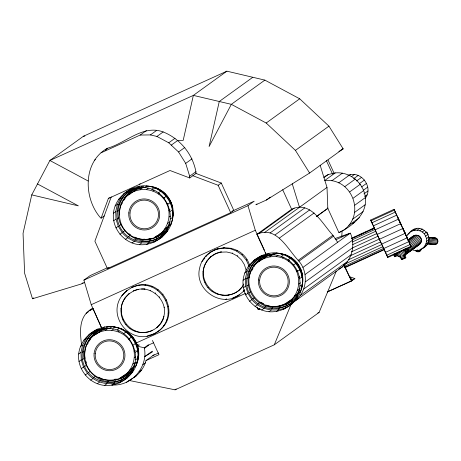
<?xml version="1.0" encoding="UTF-8"?>
<svg xmlns="http://www.w3.org/2000/svg" width="461" height="461" viewBox="0 0 461 461"><rect width="100%" height="100%" fill="white"/><g stroke="black" fill="none" stroke-linecap="round" stroke-linejoin="round"><path stroke-width="0.69" d="M343.699 230.177C366.069 214.261 351.876 177.618 324.705 180.516L335.239 172.91C349.87 171.417 363.879 182.965 365.343 197.579C367.365 214.463 352.331 225.902 338.973 232.713L327.61 207.894M420.922 248.952L420.887 250.375L418.94 251.798L416.519 251.568L416.56 250.144M417.706 251.902L417.764 249.77M418.94 251.798L418.974 250.375M420.046 251.262L420.086 249.839M341.739 236.891L342.125 230.437M427.249 243.863C430.522 244.025 437.691 246.612 437.95 241.068C437.506 236.343 431.266 237.974 428.165 237.196M257.031 203.964L255.878 204.793L266.291 200.074L309.608 173.036L343.134 148.817L328.952 126.158L299.708 98.798L264.862 80.116L226.887 71.173L83.406 136.266L49.88 160.486L31.746 194.888L23.05 233.324L24.612 273.246L32.489 298.763L81.401 283.953L84.657 282.472M78.687 354.013C80.272 337.948 96.188 325.362 112.109 326.67C127.403 328.14 139.458 342.8 137.977 358.088C136.393 374.159 120.482 386.744 104.561 385.431C89.261 383.961 77.212 369.307 78.687 354.013L80.992 352.348L82.646 345.058L86.121 338.46L91.192 333.003M113.423 213.253C115.002 197.187 130.918 184.602 146.84 185.91C162.139 187.379 174.189 202.039 172.708 217.327C171.129 233.399 155.213 245.984 139.291 244.67C123.992 243.201 111.942 228.547 113.423 213.253L115.728 211.587L117.376 204.298L120.857 197.7L125.922 192.243M120.961 380.285L128.389 375.513C115.187 387.845 91.774 383.154 84.588 366.518C78.255 353.08 84.812 336.081 98.17 329.915M122.338 379.294C93.796 392.248 69.133 352.93 93.329 332.934M100.129 329.961C89.601 334.974 83.038 346.856 85.014 358.456M164.583 233.185C153.795 245.062 133.166 244.474 123.139 231.86C113.32 220.191 115.486 200.967 128.06 192.179L121.831 198.397M163.125 234.753C138.853 254.737 105.068 222.928 123.202 197.406M134.86 189.2C125.334 193.839 118.494 204.206 119.641 214.953M156.942 327.541L156.556 327.817L160.416 323.668L163.448 318.372C158.209 333.735 135.868 337.671 125.905 324.734C118.327 315.681 119.71 300.981 129.109 293.738L124.868 298.169M151.75 330.819L152.136 330.543C132.653 339.913 112.357 315.215 125.248 297.892M122.741 376.095L119.964 378.101C134.572 371.779 139.043 351.357 128.734 339.336C120.298 328.935 103.8 327.172 93.485 335.781C81.038 345.715 81.989 366.599 95.041 375.594C106.848 383.944 124.551 380.239 133.212 369.077M125.473 379.103C144.915 363.735 134.376 330.226 109.799 328.336L112.109 326.67M157.472 235.335L154.694 237.34C169.302 231.019 173.774 210.596 163.465 198.576C155.029 188.174 138.531 186.411 128.216 195.02C115.769 204.955 116.719 225.838 129.772 234.833C140.403 242.394 156.008 240.072 165.159 231.313M137.591 358.099L138.317 354.907M136.865 362.525L138.375 355.846L138.058 348.36L136.508 343.341M136.583 363.965C144.132 345.128 126.164 323.27 106.22 327.091M160.209 238.343C179.646 222.974 169.112 189.465 144.535 187.575L146.84 185.91M172.616 216.065L173.048 214.152M111.764 384.906C131.206 386.704 148.062 367.371 144.414 348.343L144.247 347.801L137.574 346.228L139.326 344.966L136.496 344.891M133.477 377.962C139.389 373.802 144.241 367.642 145.999 360.571L154.153 354.682M163.061 318.649C170.149 301.459 150.228 282.72 133.529 291.018L133.915 290.741L128.723 294.02M163.603 317.675L163.914 316.292M159.01 330.802C181.611 312.126 158.578 275.407 131.921 287.508C158.889 273.638 183.173 312.454 159.01 330.802C132.071 351.708 100.533 311.947 127.006 290.499L121.727 295.916M238.591 290.603L242.832 286.172C233.842 299.65 211.219 297.812 204.903 282.668C198.806 270.077 207.588 253.884 221.372 251.879L215.564 253.804L210.758 256.8M238.977 290.326C216.48 307.827 189.707 275.246 211.138 256.523M243.085 280.305C244.67 264.239 260.586 251.654 276.502 252.962C291.801 254.432 303.851 269.091 302.376 284.379C300.791 300.451 284.881 313.036 268.959 311.728C253.659 310.253 241.61 295.599 243.085 280.305L245.39 278.64L247.044 271.35L250.519 264.752L255.59 259.295M297.189 296.913C286.586 311.521 264.505 313.175 252.801 298.912C240.855 285.065 247.257 262.321 263.778 255.452M292.787 301.811C281.487 311.238 263.415 309.308 254.178 297.921C244.768 286.656 246.324 268.544 257.728 259.232M249.142 277.891C250.035 270.688 253.631 263.905 259.428 259.48M289.888 300.947C302.33 291.012 301.385 270.129 288.332 261.139C275.655 251.631 255.613 257.607 250.404 272.624C244.658 287.445 255.757 305.153 271.592 306.484C283.169 307.349 294.763 299.996 299.535 289.548M289.871 305.395C301.776 295.674 303.39 276.773 293.576 265.017C283.936 253.135 265.075 251.118 253.285 260.961M301.373 288.102C304.364 279.556 302.67 269.835 297.04 262.753M293.663 301.938C307.239 293.087 309.273 271.973 298.169 260.338C287.606 249.119 276.237 225.158 256.898 234.338L266.112 254.455M295.363 300.877L342.777 266.625C352.354 258.621 355.471 244.491 350.348 233.145L335.164 238.504M365.227 198.276C373.859 187.206 360.951 169.971 347.957 175.411M412.751 249.96C420.841 253.412 429.594 243.938 425.601 236.13C422.305 228.028 409.42 228.339 406.688 236.712M422.846 248.306C438.175 240.066 421.123 219.494 409.748 232.396M401.439 250.772L404.055 255.78C406.055 254.126 406.723 250.957 404.96 248.882M421.51 240.994L420.513 243.523L405.692 254.23L406.694 251.7L421.51 240.994C421.763 238.677 420.38 236.36 418.225 235.473C414.139 233.842 410.982 238.06 407.904 239.91M400.909 255.976L399.67 256.535L401.998 259.526L402.107 259.134L405.824 257.445L405.012 254.322M401.998 259.526L405.72 257.837L405.824 257.445M249.551 265.035C241.645 240.371 204.903 243.103 199.671 267.939C193.977 289.468 221.217 308.3 239.178 294.936L232.379 298.255M108.375 198.46L170.005 170.501L189.736 177.969L195.983 173.457L195.919 171.705C192.554 153.899 180.009 138.646 163.171 131.938C142.795 124.32 125.818 143.152 107.332 148.281C83.009 161.863 83.441 197.32 99.812 216.987L101.097 218.186L108.375 198.46L109.418 197.711M111.257 196.864L94.891 241.207L107.43 268.602L230.69 212.682L233.813 210.423L221.274 183.029L195.983 173.457M126.504 382.313L129.092 380.446L175.053 389.827L274.278 344.811L291.179 304.202M274.278 344.811L319.104 312.425L336.282 271.16M123.986 200.114L125.582 197.089L130.227 192.087M88.299 342.69L87.659 343.9L86.259 344.914M88.933 341.48L90.846 337.85L95.496 332.848M160.221 233.894L162.998 231.889L167.435 227.112L169.867 222.496M169.879 223.383C164.842 236.902 147.508 243.8 134.693 237.087M168.939 226.092L166.605 230.517L161.748 235.75M170.316 225.101C179.289 207.646 166.559 185.939 146.673 186.152M125.49 374.655L128.267 372.649L132.705 367.872L135.442 362.68M101.783 378.821C114.316 383.638 129.835 377.357 134.825 364.749M134.543 366.218L131.875 371.278L127.017 376.51M136.375 364.305C141.976 353.201 137.47 338.362 126.884 331.96M242.446 286.454L243.771 283.941M253.014 268.377L252.058 270.192L250.657 271.206M253.971 266.562L255.244 264.141L259.895 259.145L264.528 256.253M299.541 290.436C294.671 303.35 278.98 310.057 266.176 305.113M296.273 297.57L298.941 292.51M300.313 291.519C305.626 280.127 302.105 265.542 291.796 258.16M204.995 257.849L201.953 261.658M205.762 256.754L206.528 255.665L211.645 251.395M244.71 289.566L243.558 291.202L244.301 290.672L238.441 295.472M92.69 308.259C78.572 315.652 79.839 331.298 81.58 344.926M105.511 150.309L107.332 148.281M129.662 194.45L130.993 193.015L136.519 189.569L142.76 187.679L139.983 189.684M95.369 334.732L101.783 330.33L108.024 328.439L105.252 330.445M130.336 373.422L133.246 370.287M259.163 261.076L260.978 259.122M259.768 261.024C263.675 257.376 269.005 254.904 274.381 254.668M296.216 296.867L297.143 295.864M295.219 299.195L296.187 298.146M413.033 236.205L410.941 238.003M404.741 255.204L420.513 243.523M94.257 160.388L95.392 159.569M226.887 71.173L193.361 95.392L49.88 160.486L88.212 181.04M101.086 152.798L140.202 135.05L146.448 130.538M140.202 135.05L150.401 134.917L156.654 130.405M150.401 134.917L156.924 136.45L163.171 131.938M252.801 77.275L219.275 101.495L209.087 146.552L231.336 104.336L264.862 80.116M156.924 136.45L168.755 142.795L175.001 138.283M171.256 145.134L177.502 140.622L183.167 140.444L193.361 95.392L231.336 104.336L266.181 123.018L295.426 150.384L309.608 173.036M168.755 142.795L178.568 151.98L184.821 147.468M123.617 193.908L132.244 188.301M118.546 199.365L120.857 197.7M139.193 184.481L140.23 183.732M128.826 193.101L135.551 188.814M129.939 189.967L137.073 187.806L139.378 186.14M128.216 195.02L132.117 192.202M124.176 198.103L125.582 197.089M133.742 191.574L136.519 189.569M115.071 205.963L117.376 204.298M123.779 199.797L124.891 198.996M118.494 204.719L119.872 203.727M101.097 218.186L104.221 215.927M120.989 204.154L122.39 203.14M146.512 189.483L148.177 188.278M116.915 211.708L118.287 210.717M189.736 177.969L189.667 176.217L185.702 163.384L191.955 158.866M151.819 189.292L154.124 187.627M154.17 188.416L155.086 187.754C166.438 192.133 173.93 204.085 172.892 216.215M152.885 190.987L153.997 190.18M113.711 220.738L116.022 219.073L115.728 211.587M117.198 218.883L118.569 217.892M158.428 192.836L160.733 191.171M158.665 194.087L159.777 193.28M115.93 227.913L118.235 226.247L116.022 219.073M119.318 225.757L120.69 224.761M189.667 176.217L195.919 171.705M266.181 123.018L299.708 98.798M163.914 197.965L166.675 196.069M163.465 198.576L164.577 197.769M123.139 231.86L124.51 230.869M119.912 234.28L122.217 232.615C131.858 244.503 150.724 246.52 162.514 236.677M32.489 298.763L33.641 297.927M166.951 204.142L168.063 203.341M167.896 204.332L170.201 202.667M128.394 236.775L129.766 235.784M125.398 239.415L127.703 237.749M168.887 210.418L170 209.617M170.115 211.507L172.42 209.841M134.727 240.169L136.099 239.178M132.007 242.959L134.312 241.293M169.147 216.97L170.253 216.169M93.059 308.663L101.524 327.748L91.238 304.692L83.902 280.115L90.154 275.603L107.367 267.795M170.403 218.992L172.708 217.327M81.977 283.532L83.13 282.702M192.859 175.716L218.145 185.287L221.274 183.029M143.192 239.634L144.126 238.959M141.706 241.818L143.083 240.826M167.7 223.349L169.925 221.741M139.291 244.67L141.596 243.005M107.43 268.602L108.992 267.472M148.454 239.23L149.566 238.429M150.032 239.42L151.433 238.406M164.658 229.123L167.435 227.112M168.755 226.288L171.06 224.622M148.857 241.593L150.234 240.602M146.754 244.445L149.064 242.774M156.567 237.444L157.973 236.43M162.358 233.831L163.764 232.817M155.697 239.524L157.068 238.533M165.28 232.886L167.585 231.22M153.888 242.284L156.193 240.619M295.426 150.384L328.952 126.158M86.184 313.394L88.5 311.722M89.659 310.887L93.128 308.38M83.902 280.115L247.972 205.681L254.218 201.169L231.848 211.317M138.306 285.572L139.043 285.036M144.984 285.365L145.728 284.835M122.217 303.188L122.603 302.912M266.291 200.074L270.319 197.158M144.633 289.203L145.019 288.92L141.469 289.03M120.966 308.737L121.352 308.455M151.502 286.903L152.245 286.367M150.177 290.505L150.563 290.228M88.887 334.669L97.507 329.062M83.816 340.126L86.121 338.46M121.185 314.431L121.571 314.154M87.094 339.158L88.472 338.167M95.202 330.727L102.336 328.566L104.641 326.901M93.485 335.781L97.386 332.963M89.446 338.864L90.846 337.85M157.42 290.073L158.163 289.537M99.011 332.335L101.783 330.33M80.335 346.724L82.646 345.058M205.785 256.201L206.528 255.665M89.048 340.558L90.154 339.751M214.042 250.49L214.786 249.954M155.201 293.202L155.588 292.925M210.908 251.931L217.707 248.612M83.764 345.479L85.135 344.488M122.874 319.888L123.254 319.606M215.564 253.804L215.944 253.521M216.964 249.147L223.545 248.041L224.288 247.505M206.897 260.955L207.283 260.672M111.781 330.243L113.446 329.039M323.858 177.733L328.29 174.529L335.239 172.91M82.185 352.469L83.556 351.478M162.33 294.665L163.067 294.13M159.373 297.103L159.76 296.826M204.252 265.974L204.638 265.692M117.088 330.053L119.393 328.388M223.545 248.041L230.206 248.675L230.949 248.145M125.905 324.734L126.291 324.452M118.154 331.741L119.261 330.94M202.996 271.517L203.382 271.241M78.981 361.499L81.286 359.834L80.992 352.348M82.461 359.643L83.839 358.652M256.898 234.338L291.629 209.248C310.968 200.068 322.337 224.029 332.9 235.248L337.665 242.307M165.897 300.37L166.634 299.834M331.851 180.764L342.379 173.157M259.508 233.185L294.239 208.095M220.986 252.161L226.668 251.983L232.206 253.291L232.592 253.008M230.206 248.675L236.487 251.02L237.231 250.484M130.077 328.635L130.463 328.359M123.698 333.597L126.003 331.932M264.77 232.373L327.005 187.414L320.153 165.222M126.464 332.542L127.397 331.868L132.428 336.57L136.081 342.408L138.11 348.983M203.22 277.217L203.606 276.934M164.093 307.406L164.479 307.13M81.194 368.673L83.499 367.008L81.286 359.834M232.206 253.291L237.236 255.988L237.622 255.705M84.588 366.518L85.959 365.521M338.708 182.85L349.236 175.243M349.317 175.48L350.452 174.661M167.879 306.784L168.617 306.254M270.077 232.961L304.807 207.871M135.102 331.332L135.488 331.056M236.487 251.02L241.967 254.91L242.705 254.374M351.524 176.592L354.359 174.54M204.903 282.668L205.289 282.391M129.178 338.726L131.489 337.06M131.028 337.487L132.428 336.57M128.734 339.336L129.841 338.53M275.061 234.903L309.792 209.813M140.645 332.635L141.031 332.358M353.633 178.718L358.18 175.439M168.138 313.486L168.882 312.95M344.799 186.642L355.333 179.035M88.403 372.621L89.78 371.624M85.181 375.041L87.486 373.375C97.127 385.258 115.988 387.275 127.778 377.432M207.934 287.514L208.32 287.238M249.09 266.181L246.266 260.079L247.004 259.549M146.321 332.462L146.707 332.185M356.532 180.989L361.643 177.295M160.416 323.668L160.797 323.392M279.389 238.066L314.12 212.976M166.663 320.015L167.406 319.479M135.142 343.082L136.081 342.408M133.166 345.093L135.471 343.428M146.973 336.265L147.716 335.729M359.407 183.674L364.513 179.98M163.551 325.915L164.289 325.385M259.601 257.019L261.906 255.354M349.726 191.88L360.254 184.273M212.106 291.421L212.492 291.139M153.357 334.329L159.754 330.266M93.658 377.536L95.035 376.545M316.367 216.635L327.823 208.355L327.005 187.414M90.667 380.175L92.972 378.51M248.214 266.418L250.519 264.752M251.493 265.45L252.87 264.458M266.735 254.858L269.04 253.193M246.508 269.91L246.122 270.192L244.439 264.735L241.408 259.889L237.236 255.988M134.157 351.178L135.269 350.377M361.493 187.01L366.604 183.322M257.878 262.073L261.785 259.255M253.844 265.156L255.244 264.141M263.41 258.627L266.181 256.621M136.969 350.464L137.879 349.801M244.733 273.016L247.044 271.35M135.378 352.267L137.683 350.602M217.137 294.112L217.523 293.836M248.162 271.771L249.534 270.78M269.645 256.737L272.422 254.731M144.247 347.801L148.298 344.874M144.414 348.343L148.459 345.416M274.197 254.628L276.502 252.962M363.222 190.358L367.763 187.08M99.997 380.93L101.368 379.939M353.138 198.201L363.671 190.595M97.277 383.719L99.582 382.054M134.41 357.73L135.522 356.929M276.179 256.535L277.845 255.331M222.68 295.42L223.066 295.144M363.942 193.874L367.918 191.004M246.583 278.761L247.955 277.77M135.672 359.753L137.977 358.088M281.487 256.345L283.792 254.679M106.975 382.578L108.347 381.581M364.784 196.461L367.054 194.819M132.97 364.109L135.188 362.502M228.356 295.247L228.742 294.965M104.561 385.431L106.866 383.765M152.251 351.178L144.737 356.607L152.62 351.737M354.814 205.185L365.343 197.579M282.547 258.039L283.659 257.232M225.798 299.368L226.541 298.832M233.785 293.605L234.171 293.323M115.296 380.181L116.702 379.167L114.651 379.23M243.379 287.791L245.684 286.125L245.39 278.64M129.927 369.878L132.705 367.872M134.024 367.048L136.329 365.377M246.86 285.935L248.237 284.944M114.126 382.353L115.498 381.362M132.272 369.589L133.212 368.909M112.023 385.2L114.328 383.535M121.837 378.204L123.243 377.19M127.628 374.591L129.028 373.577M142.916 364.657L145.497 362.79M130.544 373.646L132.849 371.981M288.096 259.889L290.401 258.223M290.171 258.863L291.081 258.2C298.866 263.986 303.28 273.592 302.56 283.267M354.63 212.348L365.158 204.742M119.157 383.045L121.462 381.38M288.332 261.139L289.445 260.332M139.078 371.941L141.66 370.074M245.592 294.965L247.897 293.3L245.684 286.125M248.986 292.81L250.358 291.813M352.607 219.206L363.135 211.599M298.169 260.338L332.9 235.248M293.576 265.017L295.881 263.352M299.01 261.128L333.741 236.038M348.879 225.285L359.407 217.678M338.973 232.713L340.552 231.572M249.58 301.333L251.885 299.667C261.525 311.555 280.386 313.572 292.176 303.73M252.801 298.912L254.178 297.921M296.619 271.201L297.725 270.394M299.241 269.881L300.157 269.224M302.935 267.397L350.348 233.145L335.913 239.697M297.564 271.391L299.869 269.72M258.056 303.828L259.434 302.837M255.066 306.467L257.371 304.802M298.555 277.47L299.662 276.669M301.569 275.949L302.508 275.275M305.113 274.462L352.527 240.21M299.777 278.559L302.082 276.894M256.996 307.061L258.177 309.648L259.312 308.83M264.389 307.222L265.767 306.231M261.675 310.011L263.98 308.346M298.809 284.022L300.474 282.818M305.401 281.832L352.815 247.58M300.071 286.045L302.376 284.379M271.373 308.87L272.745 307.879M297.368 290.401L300.146 288.396M268.959 311.728L271.264 310.057M279.694 306.473L281.101 305.459L287.635 303.482L292.85 300.226M303.776 289.012L351.19 254.754M294.325 296.175L297.103 294.17M298.423 293.34L300.728 291.675M284.362 304.393L286.581 302.791M278.525 308.645L279.896 307.654M276.421 311.498L278.726 309.832M286.235 304.496L287.635 303.482M292.026 300.883L292.96 300.203M300.353 295.507L347.767 261.254M285.359 306.577L286.736 305.585M294.942 299.938L297.247 298.273M283.555 309.337L285.86 307.671M175.053 389.827L176.217 388.986M412.007 230.984L414.416 229.25M407.933 234.349L409.374 233.306M414.56 230.212L416.969 228.477M349.893 277.418L350.464 277.009L354.884 278.588L351.536 281.008L327.373 291.969M417.234 230.131L419.643 228.391M419.844 230.748L422.247 229.008M407.939 240.037L414.209 235.508M408.089 240.066L409.23 239.242M408.118 240.492L415.522 235.139M408.342 241.305L416.894 235.127M422.207 232.016L424.616 230.275M409.103 242.06L418.225 235.473M409.731 243.149L419.424 236.147M424.172 233.854L426.581 232.114M420.409 237.115L410.146 244.526L386.71 255.256L370.65 220.035L394.069 209.317L405.415 233.646L404.746 232.373M410.284 246.122L421.112 238.297M425.601 236.13L428.004 234.395M407.806 249.505L421.487 239.622M406.36 253.031L421.181 242.325M426.39 238.7L428.799 236.96M404.706 255.077L419.562 244.503M426.494 241.38L428.903 239.639M425.906 243.99L428.315 242.25M424.662 246.353L427.065 244.612M420.582 249.718L425.249 246.566M316.361 216.607L327.823 208.355M128.665 191.799L133.511 188.774M126.689 193.171L132.739 189.39L139.579 187.322M158.578 234.649L162.998 231.889M338.864 151.485L343.134 148.817L341.238 149.854M126.268 291.035L132.664 286.973M91.958 333.931L98.009 330.151L103.477 328.497M94.09 333.862L99.881 330.249L106.422 328.272L110.525 328.146M256.356 260.223L262.407 256.443L267.876 254.789M258.488 260.154L264.28 256.541L270.163 254.76M123.294 375.75L128.267 372.649M129.092 380.446L132.578 378.268M133.736 377.547L136.064 376.095M338.818 269.097L342.777 266.625M287.14 302.387L292.666 298.941M393.4 254.247L394.547 256.748L395.878 255.97M405.847 251.723L408.481 250.369L407.599 248.444M324.521 176.551L328.29 174.529M352.342 223.579L354.227 222.571M370.972 220.813L394.391 210.095L394.069 209.317M371.854 222.813L395.279 212.095L394.391 210.095M373.243 225.902L396.667 215.183L395.279 212.095M351.449 238.262L374.223 227.838L374.926 229.463L352.152 239.881M354.855 237.063L356.157 236.47M359.407 234.977L363.314 233.191M364.616 232.598L367.215 231.405M370.471 229.918L374.372 228.132M351.639 238.717L374.407 228.293M375.041 229.866L398.46 219.148L401.416 225.521M352.313 241.979L375.732 231.261L375.196 230.062M352.711 244.589L376.781 233.577L375.732 231.261M377.121 234.436L400.54 223.718L411.218 246.779L387.799 257.497L386.71 255.256M352.625 247.851L377.997 236.239L376.781 233.577M351.317 251.885L379.294 239.08L384.226 249.689L345.191 267.559L343.773 264.579M379.345 239.305L402.764 228.587M350.008 255.89L380.584 241.898M381.558 244.134L404.977 233.416M348.602 259.687L381.783 244.503M344.425 264.28L382.809 246.716M344.551 266.251L383.592 248.387M383.615 248.594L407.034 237.876M345.035 267.265L384.071 249.401M385.373 252.392L408.792 241.673M387.534 256.996L410.958 246.278M145.999 360.571L158.964 354.688L152.441 340.449M258.177 309.648L260.119 308.766M91.238 304.692L255.302 230.258L247.972 205.681M90.379 309.936L92.851 308.812M135.459 343.324L245.811 293.259M147.526 345.531L153.427 342.851M152.822 355.615L158.642 352.97M352.273 279.775L354.884 278.588M400.465 257.895L404.188 256.207L405.72 257.837M327.293 291.853L352.106 280.593L350.464 277.009M401.151 258.886L404.873 257.198M401.675 259.445L405.392 257.757M317.802 313.019L319.104 312.425M394.547 256.748L397.29 255.636M407.023 250.87L408.458 250.317M134.612 189.488L141.152 187.512L144.575 187.408M134.595 290.534L138.663 289.301M148.356 335.533L154.101 333.793M435.028 237.87L432.527 237.905M83.406 136.266L84.83 136.076M140.951 186.33L143.809 186.238M146.661 186.371C159.252 185.812 170.703 195.977 172.84 208.222M137.073 187.806L146.022 187.575M272.762 253.314L277.77 253.164L284.748 254.806L291.081 258.2M278.363 253.498C285.578 253.654 292.337 257.428 297.034 262.805M272.105 254.288L273.534 254.242M271.5 254.541L274.237 254.46M279.049 305.522L281.101 305.459M113.297 327.091L114.662 327.045L121.341 328.618L127.397 331.868M105.563 328.059L107.707 327.996M102.336 328.566L110.64 328.359M428.586 237.409L436.135 238.147M428.407 237.501L429.779 237.64M428.834 238.037L437.068 238.844M428.776 238.988L437.702 239.864M428.338 240.123L437.95 241.068M428.171 241.351L437.783 242.296M428.292 242.503L437.218 243.379M427.41 243.304L436.337 244.174M427.013 243.771L435.253 244.578M396.212 253.527L397.52 256.034L400.125 256.996L397.831 252.611M31.746 194.888L78.347 205.86L37.502 183.962M279.061 253.337L285.739 254.91L292.234 258.316M425.935 232.24L427.18 232.736L428.067 234.92M260.724 302.191L263.755 303.811M98.752 377.196L101.172 378.493M426.218 232.039L427.18 232.736M415.534 250.836L416.519 251.568M294.32 260.655L295.334 261.606M162.624 191.701L165.165 194.075M129.449 233.871L130.457 234.81M241.967 254.91L246.266 260.079M178.568 151.98L185.702 163.384M247.897 293.3L251.885 299.667M118.235 226.247L122.217 232.615M83.499 367.008L87.486 373.375M403.657 255.302L404.188 256.207M404.683 249.649L405.991 252.155M403.709 249.764L405.674 253.515M402.724 250.375L405.017 254.754M400.246 251.522L402.539 255.901M398.909 251.937L401.197 256.316M396.794 252.928L398.759 256.685M395.838 253.832L396.495 255.083M370.65 220.035L373.076 225.141M343.612 264.868L351.536 281.008L344.211 265.017M373.364 225.775L374.246 227.671M401.283 224.916L397.641 217.119L400.206 222.853M402.574 227.734L411.218 246.779M402.712 228.362L407.645 238.971L405.086 233.237M406.879 248.133L408.025 250.634M405.985 248.594L407.126 251.095M394.835 253.7L395.976 256.195M393.901 254.08L395.042 256.575M377.997 236.239L379.294 239.08M328.036 160.025L334.323 173.751M326.279 160.422L332.565 174.154M282.702 189.742L291.629 209.248M255.302 230.258L264.412 250.15M265.582 252.709L265.645 254.749M218.145 185.287L230.69 212.682M396.667 215.183L398.46 219.148M384.174 249.366L387.799 257.497M345.001 267.103L345.191 267.559M292.245 183.783L299.5 207.283M300.716 269.005L302.456 274.652M301.2 271.65L302.018 274.307M170.512 201.278L172.356 207.248M85.827 361.09L86.432 363.061M259.658 280.081A14.372 14.245 54.2 0 0 279.862 294.573A14.372 14.245 54.2 0 0 282.132 269.881A14.372 14.245 54.2 0 0 259.658 280.081M258.471 279.96A15.57 15.432 54.2 0 0 280.363 295.662A15.57 15.432 54.2 0 0 282.818 268.913A15.57 15.432 54.2 0 0 258.471 279.96M128.803 212.907A15.57 15.432 54.2 0 0 150.701 228.61A15.57 15.432 54.2 0 0 153.156 201.86A15.57 15.432 54.2 0 0 128.803 212.907M129.99 213.022A14.372 14.245 54.2 0 0 150.2 227.521A14.372 14.245 54.2 0 0 152.464 202.828A14.372 14.245 54.2 0 0 129.99 213.022M94.073 353.668A15.57 15.432 54.2 0 0 115.965 369.37A15.57 15.432 54.2 0 0 118.419 342.621A15.57 15.432 54.2 0 0 94.073 353.668M95.26 353.783A14.372 14.245 54.2 0 0 115.469 368.281A14.372 14.245 54.2 0 0 117.734 343.589A14.372 14.245 54.2 0 0 95.26 353.783"/></g></svg>
